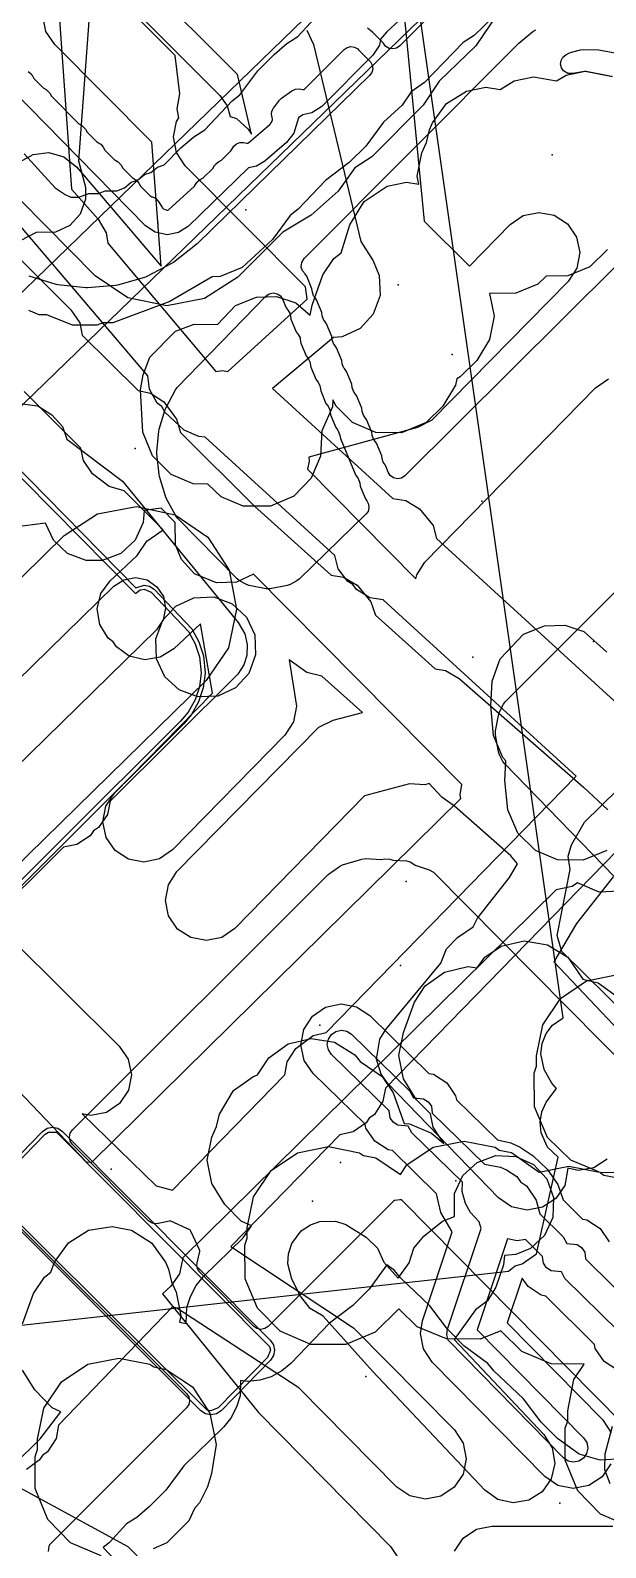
# Model space of a CAD drawing. Header units: metres. Extents: x -2677 to -840, y 169 to 1487.
# Drawn here: x -2128 to -2099.7, y 759.4 to 834.1 of the extents above; entities that cross this region are included whole.
import ezdxf

# ---------------------------------------------------------------- set-up
doc = ezdxf.new("R2010")
doc.units = ezdxf.units.M
for name, color, linetype in [('AI_GREENING_ALLOWED_ZONE', 4, 'Continuous'), ('AI_GREENING_EXCLUSIONS', 1, 'Continuous'), ('AI_GREENING_LAWN', 82, 'Continuous'), ('AI_GREENING_REJECTED', 6, 'Continuous')]:
    doc.layers.add(name, color=color, linetype=linetype)

msp = doc.modelspace()

# ---------------------------------------------------------------- linework, layer by layer
at = {"layer": 'AI_GREENING_ALLOWED_ZONE'}
msp.add_lwpolyline([(-2099.38, 831.88), (-2100.621, 832.127), (-2100.717, 832.127), (-2101.287, 832.013), (-2101.53, 832.025), (-2101.738, 832.15), (-2101.742, 832.154), (-2101.742, 832.154), (-2101.846, 832.305), (-2101.888, 832.483), (-2101.863, 832.664), (-2101.775, 832.824), (-2101.635, 832.942), (-2101.482, 833.029), (-2101.353, 833.08), (-2100.909, 833.187), (-2100.782, 833.201), (-2100.01, 833.186), (-2099.929, 833.177), (-2099.111, 833.026)], dxfattribs=at)
at = {"layer": 'AI_GREENING_EXCLUSIONS'}
for points in [[(-2131.493, 818.304), (-2110.812, 838.321), (-2110.189, 839.137), (-2109.714, 839.384), (-2107.791, 841.252), (-2107.539, 841.693), (-2106.768, 842.249), (-2086.101, 862.398), (-2085.482, 863.221), (-2084.992, 863.479), (-2084.058, 864.39), (-2083.069, 865.364), (-2082.819, 865.799), (-2082.09, 866.329), (-2056.207, 891.837), (-2055.729, 892.509), (-2055.253, 892.8), (-2054.342, 893.777), (-2053.252, 894.787), (-2052.952, 895.269), (-2052.01, 895.862), (-2030.366, 916.087)], [(-2131.493, 818.304), (-2110.812, 838.321), (-2110.189, 839.137), (-2109.714, 839.384), (-2107.791, 841.252), (-2107.539, 841.693), (-2106.768, 842.249), (-2086.101, 862.398), (-2085.482, 863.221), (-2084.992, 863.479), (-2084.058, 864.39), (-2083.069, 865.364), (-2082.819, 865.799), (-2082.09, 866.329), (-2056.207, 891.837), (-2055.729, 892.509), (-2055.253, 892.8), (-2054.342, 893.777), (-2053.252, 894.787), (-2052.952, 895.269), (-2052.01, 895.862), (-2030.366, 916.087)], [(-2130.82, 841.998), (-2125.519, 836.676), (-2125.194, 836.188), (-2125.085, 835.506), (-2125.666, 827.717), (-2125.319, 826.427), (-2125.319, 825.834), (-2125.584, 825.097), (-2126.097, 824.533), (-2126.797, 824.199), (-2127.753, 824.194), (-2128.544, 823.78)], [(-2126.659, 835.598), (-2126.008, 826.325), (-2124.69, 824.842), (-2124.295, 824.169), (-2124.224, 823.661), (-2118.895, 817.336), (-2118.566, 817.39), (-2118.291, 817.33), (-2114.387, 820.907), (-2114.467, 821.503), (-2120.404, 827.479), (-2120.835, 828.129), (-2120.985, 828.895), (-2120.83, 829.66), (-2120.714, 829.832), (-2120.805, 830.283), (-2120.66, 831.021), (-2120.894, 832.909), (-2126.994, 839.033)], [(-2123.999, 836.266), (-2118.693, 830.939), (-2118.324, 830.428), (-2118.179, 829.906), (-2117.869, 829.797), (-2117.29, 829.277), (-2117.125, 829.034), (-2117.83, 831.971), (-2122.5, 836.659)], [(-2109.841, 837.301), (-2108.613, 824.739), (-2106.378, 822.533), (-2104.374, 824.579), (-2103.729, 825.019), (-2102.966, 825.18), (-2102.199, 825.035), (-2101.546, 824.608), (-2101.105, 823.964), (-2100.945, 823.2), (-2101.09, 822.433), (-2101.516, 821.78), (-2108.246, 814.936), (-2108.944, 814.586), (-2114.312, 813.113), (-2114.283, 812.912), (-2114.376, 812.517), (-2109.02, 807.113), (-2108.977, 807.315), (-2108.581, 807.936), (-2100.164, 816.53), (-2099.519, 816.97)], [(-2108.521, 835.883), (-2110.477, 834.053), (-2110.763, 833.705), (-2110.822, 833.413), (-2111.144, 832.931), (-2113.669, 830.397), (-2114.152, 830.075), (-2114.592, 829.987), (-2114.815, 829.84), (-2115.045, 829.082), (-2115.406, 828.622), (-2116.477, 827.703), (-2116.883, 827.454), (-2117.281, 827.375), (-2120.245, 824.497), (-2120.736, 824.179), (-2121.297, 824.073), (-2121.884, 824.196), (-2122.355, 824.518), (-2128.898, 831.191)], [(-2104.731, 835.254), (-2106.157, 833.894), (-2106.692, 833.547), (-2108.595, 831.571), (-2109.251, 831.115), (-2109.707, 830.458), (-2110.622, 829.616), (-2111.498, 828.442), (-2112.309, 827.631), (-2113.481, 826.755), (-2114.833, 825.331), (-2115.217, 825.019), (-2116.094, 823.845), (-2117.596, 822.466), (-2118.679, 822.013), (-2119.078, 821.999), (-2121.161, 820.794), (-2123.964, 819.728), (-2124.461, 819.728), (-2124.767, 819.615), (-2125.955, 819.615), (-2127.23, 820.124), (-2127.611, 820.127), (-2128.117, 820.339)], [(-2149.236, 768.053), (-2104.451, 773), (-2104.129, 773.262), (-2103.779, 773.366), (-2103.071, 773.869), (-2102.009, 778.617), (-2102.534, 779.112), (-2102.854, 779.823), (-2102.904, 780.344), (-2102.818, 780.858), (-2102.602, 781.333), (-2102.097, 782.016), (-2102.319, 782.264), (-2102.701, 782.945), (-2102.86, 783.709), (-2102.797, 784.226), (-2102.602, 784.71), (-2102.288, 785.129), (-2101.76, 785.491), (-2108.799, 834.703), (-2129.452, 814.712)], [(-2149.236, 768.053), (-2104.451, 773), (-2104.129, 773.262), (-2103.779, 773.366), (-2103.071, 773.869), (-2102.009, 778.617), (-2102.534, 779.112), (-2102.854, 779.823), (-2102.904, 780.344), (-2102.818, 780.858), (-2102.602, 781.333), (-2102.097, 782.016), (-2102.319, 782.264), (-2102.701, 782.945), (-2102.86, 783.709), (-2102.797, 784.226), (-2102.602, 784.71), (-2102.288, 785.129), (-2101.76, 785.491), (-2108.799, 834.703), (-2129.452, 814.712)], [(-2104.969, 835.003), (-2106.065, 833.389), (-2107.871, 831.65), (-2108.665, 830.46), (-2111.199, 827.918), (-2112.03, 827.365), (-2112.855, 826.218), (-2114.197, 825.047), (-2115.586, 824.211), (-2117.807, 821.986), (-2119.445, 820.927), (-2121.313, 820.574), (-2123.224, 820.963), (-2124.841, 822.054), (-2131.01, 828.279)], [(-2128.586, 827.653), (-2127.904, 828.033), (-2127.129, 828.124), (-2126.379, 827.911), (-2125.766, 827.427), (-2121.591, 822.526), (-2122.049, 828.64), (-2126.833, 833.443), (-2127.266, 834.093), (-2127.416, 834.858)], [(-2128.345, 828.062), (-2126.809, 826.388), (-2126.326, 826.054), (-2126.04, 825.934), (-2125.643, 825.925), (-2125.152, 826.11), (-2124.678, 826.11), (-2124.35, 826.232), (-2123.777, 826.232), (-2123.401, 826.392), (-2123.063, 826.662), (-2122.752, 826.768), (-2122.414, 827.038), (-2122.103, 827.143), (-2121.764, 827.413), (-2121.442, 827.523), (-2120.612, 828.363), (-2119.982, 828.9), (-2119.439, 829.239), (-2118.086, 830.67), (-2117.71, 830.969), (-2116.827, 832.15), (-2116.016, 832.96), (-2115.386, 833.497), (-2114.844, 833.836), (-2114.014, 834.743)], [(-2114.399, 834.16), (-2114.072, 833.451), (-2111.741, 823.745), (-2111.133, 822.784), (-2110.831, 822.062), (-2110.791, 821.076), (-2111.133, 820.159), (-2111.78, 819.46), (-2112.661, 819.051), (-2113.08, 819.011), (-2116.099, 816.495), (-2110.161, 811.073), (-2109.514, 810.974), (-2108.846, 810.57), (-2108.165, 809.743), (-2108.007, 809.105), (-2098.29, 800.232)], [(-2099.577, 823.351), (-2100.451, 822.498), (-2101.534, 822.045), (-2102.607, 822.029), (-2103.012, 821.645), (-2104.095, 821.192), (-2105.388, 821.182), (-2105.167, 820.064), (-2105.397, 818.916), (-2106.026, 817.88), (-2106.836, 817.07), (-2107.011, 816.981), (-2107.073, 816.671), (-2107.702, 815.635), (-2108.512, 814.825), (-2109.737, 814.313), (-2111.003, 814.329), (-2112.15, 814.825), (-2112.96, 815.635), (-2113.115, 815.945), (-2113.132, 815.597), (-2113.665, 814.411), (-2113.732, 813.162), (-2114.185, 812.078), (-2115.04, 811.201), (-2116.191, 810.703), (-2117.541, 810.703), (-2118.625, 811.156), (-2119.284, 811.793), (-2120.008, 811.81), (-2121.092, 812.263), (-2122.014, 813.185), (-2122.484, 814.35), (-2122.599, 816.44), (-2122.482, 817.167), (-2122.143, 818.042), (-2120.884, 819.321), (-2119.953, 819.671), (-2118.81, 819.651), (-2117.916, 820.592), (-2117.916, 820.592), (-2116.886, 820.999), (-2115.892, 821.026), (-2114.943, 820.726), (-2114.242, 820.106), (-2114.142, 820.611), (-2113.606, 822.093), (-2113.067, 822.901), (-2112.705, 823.179), (-2112.279, 824.558), (-2111.581, 825.716), (-2110.443, 826.476), (-2109.49, 826.665), (-2108.884, 826.571), (-2108.962, 826.959), (-2108.735, 828.107), (-2108.504, 828.619), (-2108.358, 829.239), (-2108.199, 829.589), (-2107.517, 830.54), (-2106.522, 831.157), (-2105.569, 831.346), (-2104.876, 831.233), (-2104.183, 831.663), (-2103.23, 831.852), (-2102.093, 831.666), (-2101.622, 831.947), (-2100.669, 832.136), (-2099.327, 831.869)], [(-2131.428, 825.731), (-2126.033, 820.377), (-2125.597, 819.73), (-2125.475, 819.128), (-2122.72, 816.395), (-2122.11, 816.276), (-2121.46, 815.845), (-2120.837, 814.991), (-2120.637, 814.328), (-2116.979, 810.697), (-2113.202, 807.299), (-2112.587, 807.21), (-2111.916, 806.811), (-2111.252, 805.989), (-2111.02, 805.336), (-2108.068, 802.68), (-2107.564, 802.612), (-2106.89, 802.218), (-2100.762, 796.86), (-2099.567, 795.738)], [(-2129.023, 789.408), (-2123.651, 784.095), (-2123.214, 783.449), (-2123.057, 782.684), (-2123.205, 781.918), (-2123.636, 781.267), (-2124.282, 780.83), (-2125.047, 780.673), (-2125.477, 780.757), (-2121.831, 777.213), (-2121.022, 777.005), (-2115.489, 782.674), (-2115.369, 783.318), (-2114.943, 783.972), (-2114.094, 784.625), (-2113.451, 784.762), (-2101.119, 797.398), (-2110.64, 806.093), (-2111.291, 806.19), (-2111.96, 806.593), (-2112.142, 806.839), (-2112.388, 806.986), (-2112.853, 807.613), (-2113.016, 808.263), (-2119.411, 814.103), (-2119.73, 814.142), (-2120.452, 814.445), (-2121.41, 815.341), (-2121.56, 815.608), (-2121.785, 815.785), (-2122.169, 816.465), (-2122.249, 817.13), (-2128.811, 824.834)], [(-2128.575, 815.762), (-2127.673, 815.644), (-2126.98, 815.209), (-2126.46, 814.629), (-2126.242, 814.01), (-2123.494, 811.926), (-2117.789, 804.962), (-2117.468, 804.406), (-2117.346, 803.88), (-2117.37, 803.34), (-2117.514, 802.876), (-2117.8, 802.418), (-2124.109, 796.159), (-2124.24, 795.514), (-2124.675, 794.866), (-2124.93, 794.697), (-2125.089, 794.459), (-2125.738, 794.026), (-2126.396, 793.895), (-2130.298, 790.032)], [(-2099.594, 778.529), (-2100.249, 778.105), (-2101.017, 777.964), (-2101.531, 778.075), (-2101.679, 777.228), (-2102.122, 776.586), (-2102.777, 776.162), (-2103.545, 776.021), (-2104.308, 776.185), (-2104.95, 776.628), (-2110.404, 782.246), (-2110.739, 782.708), (-2110.96, 783.456), (-2110.805, 784.431), (-2110.506, 784.918), (-2107.789, 788.183), (-2107.513, 788.882), (-2106.971, 789.443), (-2106.199, 789.977), (-2105.987, 790.395), (-2104.407, 792.411), (-2104.008, 793.08), (-2104.342, 793.47), (-2107.118, 795.927), (-2107.742, 796.368), (-2108.377, 797.041), (-2108.583, 796.969), (-2109.334, 797.014), (-2111.552, 796.426), (-2117.949, 789.896), (-2118.593, 789.456), (-2119.357, 789.295), (-2120.124, 789.44), (-2120.777, 789.867), (-2121.218, 790.511), (-2121.378, 791.275), (-2121.233, 792.042), (-2120.807, 792.695), (-2113.809, 799.809), (-2113.108, 800.152), (-2111.663, 800.535), (-2113.655, 802.326), (-2114.406, 802.514), (-2115.279, 803.123), (-2114.915, 800.845), (-2115.059, 800.078), (-2115.486, 799.425), (-2121.029, 793.766), (-2121.674, 793.326), (-2122.438, 793.166), (-2123.204, 793.31), (-2123.858, 793.737), (-2124.298, 794.381), (-2124.458, 795.145), (-2124.314, 795.912), (-2123.887, 796.565), (-2119.058, 801.495), (-2119.64, 804.899), (-2120.965, 803.664), (-2121.628, 803.254), (-2122.399, 803.128), (-2123.158, 803.307), (-2123.791, 803.763), (-2123.952, 804.024), (-2124.2, 804.202), (-2124.611, 804.866), (-2124.736, 805.636), (-2124.557, 806.396), (-2124.101, 807.029), (-2122.773, 808.267), (-2122.298, 808.98), (-2121.487, 809.535), (-2123.416, 811.45), (-2124.158, 811.675), (-2124.98, 812.297), (-2125.416, 812.945), (-2125.541, 813.558), (-2128.348, 816.344)], [(-2131.047, 814.684), (-2122.858, 806.405), (-2122.618, 806.582), (-2122.428, 806.616), (-2122.081, 806.468), (-2120.234, 804.526), (-2119.903, 803.926), (-2119.696, 803.274), (-2119.621, 802.489), (-2119.702, 801.804), (-2119.914, 801.154), (-2120.249, 800.557), (-2120.628, 800.103), (-2156.116, 764.764)], [(-2130.741, 814.713), (-2122.84, 806.673), (-2122.425, 806.816), (-2122.162, 806.761), (-2121.939, 806.609), (-2120.079, 804.653), (-2119.727, 804.02), (-2119.505, 803.332), (-2119.422, 802.469), (-2119.511, 801.745), (-2119.738, 801.058), (-2120.095, 800.429), (-2120.474, 799.974), (-2155.975, 764.622)], [(-2134.585, 801.184), (-2126.362, 809.26), (-2124.728, 810.325), (-2122.81, 810.684), (-2120.901, 810.282), (-2119.291, 809.18), (-2118.226, 807.546), (-2117.867, 805.628), (-2118.269, 803.719), (-2119.371, 802.109), (-2132.14, 789.626)], [(-2133.342, 786.817), (-2125.274, 778.374), (-2124.983, 778.39), (-2106.812, 796.29), (-2106.847, 796.483), (-2106.755, 796.985), (-2117.025, 807.348), (-2117.875, 806.96), (-2118.862, 806.92), (-2119.937, 807.369), (-2120.585, 808.068), (-2120.887, 808.79), (-2120.902, 809.897), (-2121.583, 810.603), (-2122.426, 810.495), (-2122.466, 809.9), (-2122.875, 809.019), (-2123.574, 808.371), (-2124.491, 808.03), (-2125.282, 808.03), (-2126.199, 808.371), (-2126.899, 809.019), (-2127.295, 809.869), (-2128.812, 809.673)], [(-2099.605, 793.728), (-2100.77, 793.258), (-2102.039, 793.275), (-2103.123, 793.728), (-2104, 794.583), (-2104.498, 795.734), (-2104.631, 797.187), (-2104.597, 798.154), (-2104.741, 798.32), (-2105.194, 799.404), (-2105.327, 800.857), (-2105.259, 802.079), (-2104.87, 803.177), (-2103.71, 804.399), (-2102.68, 804.806), (-2102.68, 804.806), (-2101.686, 804.833), (-2100.737, 804.533), (-2099.606, 803.507)], [(-2096.22, 783.244), (-2101.823, 788.754), (-2102.064, 789.55), (-2101.411, 792.792), (-2101.515, 793.449), (-2101.351, 794.011), (-2100.712, 795.139), (-2097.408, 798.366)], [(-2097.837, 795.037), (-2110.528, 782.031), (-2110.647, 781.383), (-2111.071, 780.728), (-2111.323, 780.554), (-2111.478, 780.313), (-2112.12, 779.869), (-2112.775, 779.728), (-2118.145, 774.225), (-2112.107, 770.223), (-2107.123, 765.186), (-2106.693, 764.534), (-2106.544, 763.768), (-2106.701, 763.004), (-2107.138, 762.357), (-2107.789, 761.927), (-2108.555, 761.779), (-2109.32, 761.935), (-2109.966, 762.372), (-2114.801, 767.259), (-2120.815, 771.192), (-2121.033, 771.25), (-2126.656, 765.413), (-2126.771, 764.765), (-2127.191, 764.107), (-2127.442, 763.931), (-2127.595, 763.69), (-2128.234, 763.241)], [(-2098.998, 791.724), (-2099.984, 791.684), (-2101.061, 792.134), (-2101.323, 791.961), (-2102.103, 791.805), (-2120.51, 773.672), (-2120.689, 772.881), (-2121.117, 772.274), (-2121.52, 771.884), (-2116.792, 766.049), (-2110.28, 759.447), (-2109.851, 758.795)], [(-2099.304, 792.436), (-2101.101, 790.144), (-2102.229, 788.249), (-2087.177, 772.387)], [(-2128.42, 770.42), (-2127.884, 771.902), (-2127.345, 772.71), (-2127.033, 772.957), (-2126.839, 773.454), (-2126.157, 774.405), (-2125.162, 775.022), (-2124.007, 775.211), (-2123.054, 775.022), (-2122.059, 774.405), (-2121.377, 773.454), (-2121.218, 773.104), (-2121.072, 772.484), (-2120.841, 771.972), (-2120.614, 770.824), (-2120.68, 770.493), (-2120.346, 770.436), (-2120.315, 771.215), (-2120.148, 771.761), (-2119.861, 772.298), (-2119.503, 772.738), (-2117.541, 774.643), (-2117.133, 775.249), (-2117.638, 775.476), (-2118.448, 776.286), (-2119.089, 777.322), (-2119.319, 778.47), (-2119.092, 779.618), (-2118.861, 780.13), (-2118.715, 780.75), (-2118.017, 781.908), (-2117.066, 782.59), (-2116.834, 782.675), (-2116.277, 783.523), (-2115.326, 784.205), (-2114.186, 784.472), (-2113.031, 784.283), (-2112.036, 783.666), (-2111.775, 783.332), (-2110.69, 782.605), (-2110.151, 781.797), (-2109.608, 780.278), (-2109.337, 780.264), (-2108.253, 779.811), (-2107.651, 779.304), (-2108.177, 780.104), (-2108.309, 780.76), (-2108.992, 781.443), (-2109.633, 782.479), (-2109.863, 783.627), (-2109.636, 784.775), (-2109.1, 786.257), (-2108.561, 787.065), (-2107.61, 787.747), (-2106.47, 788.014), (-2106.009, 787.954), (-2105.633, 788.474), (-2104.825, 789.013), (-2103.685, 789.28), (-2102.53, 789.091), (-2101.535, 788.474), (-2100.791, 787.387), (-2100.032, 787.209), (-2099.081, 786.527)], [(-2098.412, 760.387), (-2099.921, 761.034), (-2101.044, 762.178), (-2101.664, 763.701), (-2101.664, 765.284), (-2101.54, 765.62), (-2101.54, 766.133), (-2101.235, 767.664), (-2100.73, 768.421), (-2102.353, 768.437), (-2103.798, 769.041), (-2104.839, 770.061), (-2105.856, 769.652), (-2107.517, 769.668), (-2108.962, 770.272), (-2109.864, 771.154), (-2111.028, 770.002), (-2112.472, 769.398), (-2114.211, 769.398), (-2115.719, 770.045), (-2116.843, 771.189), (-2117.447, 772.634), (-2117.463, 774.295), (-2117.339, 774.631), (-2117.339, 775.144), (-2117.034, 776.675), (-2116.167, 777.973), (-2114.87, 778.84), (-2113.339, 779.144), (-2111.808, 778.84), (-2111.609, 778.707), (-2111.006, 778.587), (-2111.006, 778.587), (-2109.787, 777.772), (-2109.473, 778.243), (-2108.176, 779.11), (-2106.645, 779.414), (-2105.114, 779.11), (-2104.915, 778.977), (-2104.312, 778.857), (-2102.947, 777.889), (-2101.48, 778.181), (-2099.965, 777.88), (-2101.39, 778.476), (-2102.534, 779.599), (-2103.181, 781.107), (-2103.197, 782.768), (-2103.073, 783.105), (-2103.073, 783.618), (-2102.769, 785.148), (-2101.901, 786.446), (-2100.604, 787.313), (-2099.073, 787.618)], [(-2099.408, 763.519), (-2099.846, 762.873), (-2100.498, 762.444), (-2101.264, 762.297), (-2102.029, 762.454), (-2102.674, 762.892), (-2108.227, 768.522), (-2108.656, 769.174), (-2108.803, 769.94), (-2108.7, 770.56), (-2107.236, 774.944), (-2107.801, 775.89), (-2108.012, 776.822), (-2110.172, 778.947), (-2110.394, 778.988), (-2111.048, 779.414), (-2111.49, 780.057), (-2111.532, 780.256), (-2114.088, 782.749), (-2114.53, 783.393), (-2114.692, 784.156), (-2114.549, 784.923), (-2114.124, 785.577), (-2113.48, 786.019), (-2112.717, 786.181), (-2111.95, 786.038), (-2111.296, 785.613), (-2108.381, 782.753), (-2108.16, 782.712), (-2107.506, 782.286), (-2107.064, 781.643), (-2107.022, 781.444), (-2104.998, 779.471), (-2104.339, 779.333), (-2103.889, 779.12), (-2103.249, 778.689), (-2102.555, 778.027), (-2102.028, 777.279), (-2101.761, 776.525), (-2100.813, 775.574), (-2100.591, 775.532), (-2099.939, 775.104), (-2099.5, 774.459)], [(-2099.026, 770.046), (-2101.673, 772.65), (-2101.847, 772.974), (-2102.354, 773.023), (-2102.582, 773.173), (-2102.736, 773.399), (-2102.778, 773.737), (-2103.625, 774.571), (-2104.029, 774.495), (-2104.507, 774.594), (-2106.003, 770.112), (-2100.752, 764.788), (-2100.602, 764.56), (-2100.55, 764.292), (-2100.606, 764.024), (-2100.759, 763.798), (-2100.987, 763.648), (-2101.255, 763.597), (-2101.523, 763.652), (-2101.749, 763.805), (-2107.43, 769.614), (-2107.502, 769.877), (-2107.467, 770.148), (-2105.811, 775.109), (-2105.903, 775.437), (-2106.33, 775.9), (-2106.585, 776.349), (-2106.741, 776.927), (-2106.731, 777.389), (-2109.229, 779.825), (-2109.404, 780.148), (-2109.911, 780.195), (-2110.14, 780.344), (-2110.295, 780.569), (-2110.338, 780.908), (-2113.181, 783.68), (-2113.335, 783.905), (-2113.392, 784.172), (-2113.342, 784.441), (-2113.193, 784.67), (-2112.968, 784.824), (-2112.701, 784.881), (-2112.432, 784.831), (-2112.203, 784.682), (-2109.325, 781.875), (-2109.15, 781.552), (-2108.642, 781.505), (-2108.413, 781.356), (-2108.259, 781.131), (-2108.215, 780.792), (-2105.643, 778.283), (-2104.848, 778.137), (-2104.56, 778.007), (-2104.051, 777.666), (-2103.858, 777.415), (-2103.569, 777.214), (-2103.09, 776.507), (-2102.908, 775.829), (-2101.76, 774.7), (-2101.586, 774.376), (-2101.079, 774.327), (-2100.851, 774.177), (-2100.697, 773.951), (-2100.655, 773.613), (-2098.008, 771.008)], [(-2098.284, 777.856), (-2099.94, 777.87), (-2099.75, 777.743), (-2099.147, 777.624)], [(-2098.839, 763.763), (-2099.935, 763.689), (-2100.973, 763.984), (-2102.045, 764.754), (-2102.855, 765.565), (-2103.725, 766.72), (-2105.179, 768.095), (-2105.475, 768.459), (-2106.656, 769.336), (-2107.466, 770.146), (-2108.336, 771.301), (-2109.79, 772.676), (-2110.086, 773.041), (-2110.456, 773.311), (-2111.331, 772.127), (-2112.141, 771.317), (-2113.287, 770.451), (-2115.19, 768.459), (-2115.632, 768.09), (-2116.16, 767.804), (-2116.728, 767.628), (-2117.318, 767.566), (-2117.668, 767.625), (-2117.696, 766.862), (-2117.865, 766.303), (-2118.153, 765.763), (-2118.509, 765.326), (-2120.47, 763.417), (-2121.352, 762.224), (-2122.162, 761.413), (-2122.789, 760.873), (-2123.302, 760.549), (-2124.139, 759.63), (-2124.454, 759.385), (-2123.474, 758.37)], [(-2099.089, 768.127), (-2099.742, 768.555), (-2100.181, 769.2), (-2100.222, 769.399), (-2102.62, 771.776), (-2102.842, 771.818), (-2103.494, 772.247), (-2103.78, 772.667), (-2104.517, 770.457), (-2099.827, 765.701), (-2099.397, 765.049)], [(-2124.55, 758.98), (-2126.058, 759.627), (-2127.181, 760.771), (-2127.801, 762.293), (-2127.801, 763.876), (-2127.677, 764.213), (-2127.677, 764.726), (-2127.373, 766.257), (-2126.506, 767.554), (-2125.208, 768.421), (-2123.677, 768.726), (-2122.147, 768.421), (-2121.948, 768.288), (-2121.345, 768.168), (-2120.047, 767.301), (-2119.18, 766.004), (-2118.875, 764.473), (-2119.097, 763.032), (-2119.309, 762.377), (-2119.701, 761.587), (-2119.95, 761.32), (-2120.222, 760.707), (-2121.303, 759.627), (-2121.973, 759.33)], [(-2128.844, 763.467), (-2127.556, 764.744), (-2126.531, 766.08), (-2126.966, 766.278), (-2127.819, 767.152), (-2128.417, 768.124)], [(-2099.436, 762.526), (-2099.711, 763.226), (-2099.696, 764.006), (-2099.337, 765.377)], [(-2119.892, 756.044), (-2123.22, 759.417), (-2130.783, 763.528), (-2135.471, 758.8)], [(-2107.121, 759.208), (-2106.688, 759.857), (-2106.039, 760.291), (-2105.273, 760.443), (-2099.319, 760.443)]]:
    msp.add_lwpolyline(points, dxfattribs=at)
for points in [[(-2121.487, 805.095), (-2121.818, 804.612), (-2156.163, 771.034), (-2156.654, 770.714), (-2157.229, 770.606), (-2157.802, 770.727), (-2158.285, 771.058), (-2158.604, 771.548), (-2158.712, 772.123), (-2158.591, 772.696), (-2158.261, 773.179), (-2123.915, 806.757), (-2123.425, 807.077), (-2122.85, 807.185), (-2122.277, 807.064), (-2121.794, 806.733), (-2121.474, 806.243), (-2121.367, 805.668), (-2121.487, 805.095)], [(-2116.93, 803.371), (-2117.271, 802.454), (-2117.919, 801.755), (-2118.8, 801.346), (-2119.786, 801.306), (-2120.703, 801.648), (-2121.402, 802.295), (-2121.812, 803.176), (-2121.851, 804.163), (-2121.509, 805.079), (-2120.862, 805.779), (-2119.981, 806.188), (-2118.995, 806.227), (-2118.078, 805.886), (-2117.379, 805.238), (-2116.969, 804.357), (-2116.93, 803.371)], [(-2119.626, 766.127), (-2129.939, 776.408), (-2130.091, 776.635), (-2130.145, 776.904), (-2130.091, 777.172), (-2127.441, 779.895), (-2127.213, 780.047), (-2126.945, 780.1), (-2126.677, 780.046), (-2126.45, 779.894), (-2116.204, 769.602), (-2116.053, 769.377), (-2116, 769.111), (-2116.051, 768.845), (-2116.199, 768.619), (-2118.632, 766.133), (-2118.859, 765.978), (-2119.128, 765.923), (-2119.397, 765.975), (-2119.626, 766.127)], [(-2129.907, 777.095), (-2127.299, 779.754), (-2127.137, 779.862), (-2126.754, 779.862), (-2116.238, 769.3), (-2116.2, 769.11), (-2116.342, 768.758), (-2118.775, 766.273), (-2119.129, 766.123), (-2119.322, 766.16), (-2129.798, 776.55), (-2129.907, 776.712), (-2129.907, 777.095)], [(-2115.145, 774.369), (-2114.676, 774.993), (-2114.228, 775.296), (-2113.77, 775.457), (-2112.99, 775.472), (-2112.476, 775.306), (-2111.477, 774.684), (-2110.914, 774.143), (-2110.613, 773.454), (-2109.897, 772.654), (-2109.354, 773.418), (-2109.132, 774.136), (-2108.634, 774.737), (-2107.711, 775.468), (-2107.125, 775.699), (-2107.115, 776.833), (-2106.706, 777.715), (-2106.007, 778.362), (-2105.09, 778.703), (-2104.104, 778.664), (-2103.222, 778.255), (-2102.575, 777.556), (-2102.234, 776.639), (-2102.273, 775.653), (-2102.682, 774.771), (-2103.381, 774.124), (-2104.104, 773.822), (-2104.662, 773.783), (-2104.698, 773.327), (-2105.084, 772.215), (-2105.488, 771.547), (-2106.093, 771.101), (-2107.135, 769.634), (-2102.72, 764.962), (-2102.305, 764.302), (-2102.175, 763.532), (-2102.349, 762.771), (-2102.8, 762.135), (-2103.461, 761.72), (-2104.231, 761.59), (-2104.991, 761.763), (-2105.628, 762.215), (-2111.171, 768.08), (-2113.593, 770.786), (-2114.245, 771.161), (-2114.721, 771.779), (-2115.135, 772.617), (-2115.337, 773.37), (-2115.311, 773.855), (-2115.145, 774.369)]]:
    msp.add_lwpolyline(points, close=True, dxfattribs=at)
at = {"layer": 'AI_GREENING_LAWN'}
for points in [[(-2106.142, 837.083), (-2109.823, 833.378), (-2109.975, 833.274), (-2110.155, 833.231), (-2110.338, 833.257), (-2110.499, 833.348), (-2110.617, 833.491), (-2110.628, 833.512), (-2111.165, 834.064), (-2111.255, 834.116), (-2111.41, 834.258)], [(-2093.853, 827.799), (-2109.573, 812.198), (-2109.74, 812.088), (-2109.936, 812.053), (-2110.13, 812.096), (-2110.292, 812.213), (-2110.396, 812.383), (-2110.5, 812.673), (-2110.517, 812.704), (-2110.546, 812.733), (-2110.643, 812.867), (-2110.69, 813.026), (-2110.709, 813.178), (-2110.968, 813.801), (-2111.077, 813.947), (-2111.072, 813.951), (-2111.121, 814.01), (-2111.18, 814.191), (-2111.201, 814.355), (-2111.46, 814.978), (-2111.569, 815.124), (-2111.564, 815.128), (-2111.613, 815.187), (-2111.672, 815.368), (-2111.693, 815.532), (-2111.952, 816.155), (-2112.061, 816.301), (-2112.056, 816.305), (-2112.105, 816.364), (-2112.164, 816.545), (-2112.184, 816.709), (-2112.444, 817.332), (-2112.553, 817.478), (-2112.548, 817.482), (-2112.597, 817.541), (-2112.656, 817.722), (-2112.676, 817.886), (-2112.935, 818.509), (-2113.045, 818.655), (-2113.04, 818.659), (-2113.089, 818.718), (-2113.148, 818.899), (-2113.168, 819.063), (-2113.427, 819.686), (-2113.537, 819.832), (-2113.531, 819.836), (-2113.581, 819.895), (-2113.64, 820.076), (-2113.66, 820.24), (-2113.919, 820.863), (-2114.028, 821.009), (-2114.023, 821.013), (-2114.073, 821.072), (-2114.131, 821.253), (-2114.152, 821.417), (-2114.411, 822.04), (-2114.483, 822.136), (-2114.493, 822.144), (-2114.618, 822.296), (-2114.675, 822.484), (-2114.677, 822.496), (-2114.65, 822.713), (-2114.533, 822.898), (-2103.976, 833.483), (-2103.941, 833.515), (-2103.251, 834.086), (-2103.107, 834.169)], [(-2128.14, 832.124), (-2127.996, 832.001), (-2127.96, 831.932), (-2127.96, 831.932), (-2127.955, 831.936), (-2127.861, 831.779), (-2127.404, 831.319), (-2127.265, 831.239), (-2127.076, 831.049), (-2126.997, 830.909), (-2125.645, 829.544), (-2125.505, 829.464), (-2125.317, 829.274), (-2125.239, 829.134), (-2124.783, 828.672), (-2124.626, 828.577), (-2124.63, 828.572), (-2124.562, 828.536), (-2124.44, 828.39), (-2124.359, 828.246), (-2123.903, 827.784), (-2123.747, 827.69), (-2123.75, 827.684), (-2123.683, 827.648), (-2123.56, 827.503), (-2123.48, 827.359), (-2123.024, 826.897), (-2122.867, 826.802), (-2122.871, 826.797), (-2122.803, 826.761), (-2122.681, 826.615), (-2122.6, 826.471), (-2122.144, 826.009), (-2122.041, 825.947), (-2122.007, 825.937), (-2121.85, 825.855), (-2121.73, 825.724), (-2121.525, 825.397), (-2121.499, 825.368), (-2121.464, 825.348), (-2121.304, 825.29), (-2121.264, 825.283), (-2121.228, 825.305), (-2119.946, 826.463), (-2119.841, 826.627), (-2119.836, 826.624), (-2119.803, 826.684), (-2119.657, 826.805), (-2119.512, 826.884), (-2119.045, 827.335), (-2118.949, 827.491), (-2118.944, 827.487), (-2118.907, 827.555), (-2118.76, 827.676), (-2118.615, 827.755), (-2118.149, 828.206), (-2118.053, 828.361), (-2118.052, 828.36), (-2118.01, 828.44), (-2117.874, 828.559), (-2117.705, 828.622), (-2117.525, 828.621), (-2117.362, 828.59), (-2117.31, 828.592), (-2117.264, 828.616), (-2116.223, 829.504), (-2116.15, 829.61), (-2116.104, 829.742), (-2116.099, 829.794), (-2116.118, 829.847), (-2116.147, 830.01), (-2116.122, 830.173), (-2116.046, 830.319), (-2115.755, 830.701), (-2115.648, 830.806), (-2115.138, 831.171), (-2114.968, 831.249), (-2114.782, 831.26), (-2114.595, 831.235), (-2114.543, 831.24), (-2114.498, 831.268), (-2112.565, 833.206), (-2112.412, 833.31), (-2112.233, 833.352), (-2112.05, 833.326), (-2111.889, 833.235), (-2111.851, 833.189), (-2111.847, 833.192), (-2111.316, 832.646), (-2111.318, 832.644), (-2111.263, 832.597), (-2111.177, 832.436), (-2111.155, 832.254), (-2111.199, 832.076), (-2111.305, 831.927), (-2119.779, 823.669), (-2119.817, 823.635), (-2120.986, 822.705), (-2121.069, 822.651), (-2122.323, 822.01), (-2122.414, 821.975), (-2123.746, 821.596), (-2123.841, 821.579), (-2125.212, 821.462), (-2125.307, 821.463), (-2126.675, 821.608), (-2126.769, 821.627), (-2128.094, 822.033)], [(-2099.255, 792.461), (-2104.644, 797.999), (-2104.731, 798.119), (-2104.903, 798.456), (-2104.95, 798.593), (-2105.106, 799.437), (-2105.104, 799.627), (-2105.104, 799.627), (-2104.934, 800.468), (-2104.886, 800.605), (-2104.708, 800.939), (-2104.62, 801.058), (-2086.024, 819.615)], [(-2097.47, 764.115), (-2109.709, 776.497), (-2109.755, 776.526), (-2109.809, 776.53), (-2110.066, 776.493), (-2110.103, 776.481), (-2110.134, 776.459), (-2116.316, 770.283), (-2116.479, 770.175), (-2116.67, 770.137), (-2116.862, 770.175), (-2117.024, 770.284), (-2119.683, 772.954), (-2119.779, 773.091), (-2119.825, 773.252), (-2119.816, 773.42), (-2119.687, 773.976), (-2119.684, 774.015), (-2119.694, 774.053), (-2120.119, 774.98), (-2120.143, 775.015), (-2120.178, 775.039), (-2121.103, 775.468), (-2121.141, 775.479), (-2121.181, 775.476), (-2121.737, 775.349), (-2121.905, 775.34), (-2122.066, 775.387), (-2122.203, 775.484), (-2125.959, 779.256), (-2126.067, 779.418), (-2126.105, 779.61), (-2126.067, 779.801), (-2125.958, 779.963), (-2113.407, 792.5), (-2113.348, 792.55), (-2112.796, 792.954), (-2112.643, 793.03), (-2111.687, 793.314), (-2111.517, 793.334), (-2110.719, 793.289), (-2110.58, 793.322), (-2110.303, 793.308), (-2110.162, 793.26), (-2109.494, 793.226), (-2109.301, 793.177), (-2109.301, 793.177), (-2109.228, 793.121), (-2109.226, 793.124), (-2109.06, 793.014), (-2108.364, 792.788), (-2108.164, 792.665), (-2098.227, 782.65)], [(-2145.021, 759.316), (-2145.021, 760.177), (-2144.983, 760.368), (-2144.657, 761.154), (-2144.55, 761.316), (-2130.01, 775.914), (-2129.848, 776.022), (-2129.656, 776.061), (-2129.465, 776.023), (-2129.303, 775.915), (-2120.333, 766.98), (-2120.224, 766.817), (-2120.186, 766.626), (-2120.224, 766.434), (-2120.224, 766.434), (-2120.333, 766.272), (-2127.092, 759.519), (-2127.115, 759.488), (-2127.126, 759.452), (-2127.165, 759.196)]]:
    msp.add_lwpolyline(points, dxfattribs=at)
msp.add_lwpolyline([(-2115.222, 820.095), (-2115.215, 820.096), (-2115.188, 819.915), (-2114.928, 819.292), (-2114.826, 819.162), (-2114.739, 818.993), (-2114.732, 818.916), (-2114.726, 818.917), (-2114.699, 818.736), (-2114.439, 818.113), (-2114.337, 817.983), (-2114.25, 817.814), (-2114.243, 817.737), (-2114.236, 817.738), (-2114.21, 817.558), (-2113.949, 816.934), (-2113.847, 816.804), (-2113.76, 816.635), (-2113.753, 816.558), (-2113.747, 816.559), (-2113.72, 816.379), (-2113.46, 815.755), (-2113.358, 815.625), (-2113.271, 815.456), (-2113.264, 815.38), (-2113.258, 815.38), (-2113.231, 815.2), (-2112.97, 814.576), (-2112.871, 814.45), (-2112.769, 814.203), (-2112.749, 814.043), (-2111.991, 812.219), (-2111.892, 812.092), (-2111.79, 811.844), (-2111.77, 811.685), (-2111.512, 811.061), (-2111.436, 810.958), (-2111.356, 810.798), (-2111.339, 810.62), (-2111.385, 810.447), (-2111.489, 810.301), (-2114.779, 807.109), (-2114.895, 807.025), (-2115.233, 806.848), (-2115.37, 806.8), (-2116.214, 806.636), (-2116.404, 806.636), (-2117.248, 806.8), (-2117.385, 806.847), (-2117.717, 807.021), (-2117.842, 807.114), (-2120.783, 810.108), (-2120.866, 810.222), (-2121.338, 811.098), (-2121.375, 811.189), (-2121.673, 812.161), (-2121.693, 812.257), (-2121.796, 813.279), (-2121.796, 813.378), (-2121.696, 814.4), (-2121.677, 814.497), (-2121.382, 815.47), (-2121.344, 815.56), (-2120.875, 816.439), (-2120.793, 816.551), (-2116.417, 821.057), (-2116.256, 821.168), (-2116.064, 821.208), (-2115.871, 821.172), (-2115.707, 821.064), (-2115.597, 820.901), (-2115.418, 820.471), (-2115.316, 820.341), (-2115.229, 820.172), (-2115.222, 820.095)], close=True, dxfattribs=at)
at = {"layer": 'AI_GREENING_REJECTED'}
for p in [(-2102.31, 828.01), (-2121.75, 824.67), (-2117.41, 825.31), (-2109.9, 821.61), (-2107.24, 818.18), (-2122.87, 813.54), (-2105.78, 810.95), (-2100.27, 804.03), (-2106.22, 803.26), (-2109.51, 792.2), (-2109.79, 788.07), (-2113.76, 785.13), (-2112.74, 778.36), (-2124.05, 778.04), (-2107.05, 777.45), (-2114.12, 776.45), (-2111.49, 767.81), (-2101.92, 761.58)]:
    msp.add_point(p, dxfattribs=at)

doc.saveas('drawing.dxf')
